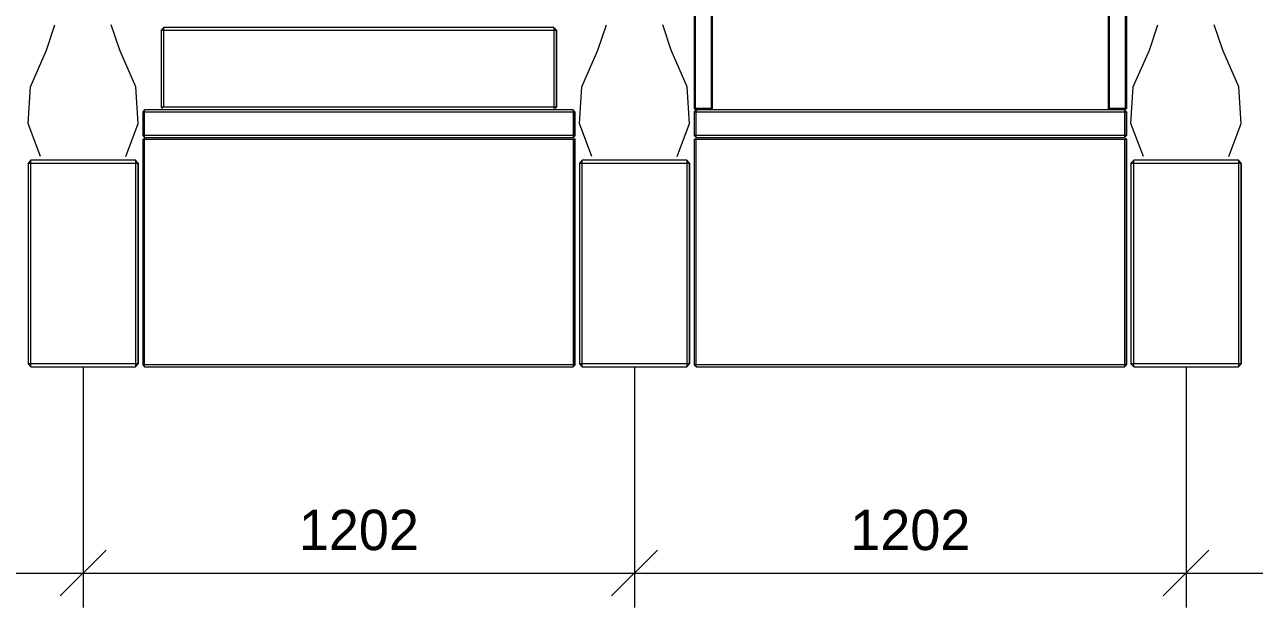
# Model space of a CAD drawing. Header units: metres. Extents: x 10 to 831, y 10 to 584.
# Drawn here: x 161 to 214.6, y 321.5 to 346.9 of the extents above; entities that cross this region are included whole.
import ezdxf
from ezdxf.enums import TextEntityAlignment as Align

# ---------------------------------------------------------------- set-up
doc = ezdxf.new("R2010")
doc.units = ezdxf.units.M
doc.layers.add('DIM', color=1, linetype='Continuous', lineweight=13)
doc.layers.add('VIS', color=8, linetype='Continuous', lineweight=13)

msp = doc.modelspace()

# ---------------------------------------------------------------- linework, layer by layer
at = {"layer": 'DIM'}
for p, q in [((163.52, 332), (163.52, 321.5)), ((163.52, 332), (163.52, 321.5)), ((187.56, 332), (187.56, 321.5)), ((187.56, 332), (187.56, 321.5)), ((211.6, 332), (211.6, 321.5)), ((211.6, 332), (211.6, 321.5)), ((162.52, 322), (164.52, 324)), ((162.52, 322), (164.52, 324)), ((186.56, 322), (188.56, 324)), ((186.56, 322), (188.56, 324)), ((210.6, 322), (212.6, 324)), ((210.6, 322), (212.6, 324)), ((139.48, 323), (163.52, 323)), ((163.52, 323), (187.56, 323)), ((187.56, 323), (211.6, 323)), ((211.6, 323), (246.4, 323))]:
    msp.add_line(p, q, dxfattribs=at)
at = {"layer": 'VIS'}
for p, q in [((190.16, 371.14), (190.16, 343.26)), ((190.22, 343.26), (190.22, 371.14)), ((190.9, 371.14), (190.9, 343.26)), ((190.96, 343.26), (190.96, 371.14)), ((208.2, 371.14), (208.2, 343.26)), ((208.26, 343.26), (208.26, 371.14)), ((208.94, 371.14), (208.94, 343.26)), ((209, 371.14), (209, 343.26)), ((209, 343.26), (209, 371.14)), ((190.96, 343.361), (190.96, 370.4)), ((161.92, 345.8), (162.2914, 346.9142)), ((165.12, 345.8), (164.7486, 346.9142)), ((185.96, 345.8), (186.3314, 346.9142)), ((189.16, 345.8), (188.7886, 346.9142)), ((210, 345.8), (210.3714, 346.9142)), ((213.2, 345.8), (212.8286, 346.9142)), ((167.04, 346.8), (166.92, 346.68)), ((166.92, 346.68), (167.04, 346.68)), ((166.92, 346.68), (166.92, 343.32)), ((167.04, 346.68), (167.04, 346.8)), ((167.04, 346.8), (167.04, 346.8)), ((184.04, 346.8), (167.04, 346.8)), ((167.04, 343.32), (167.04, 346.68)), ((167.04, 346.68), (184.04, 346.68)), ((184.04, 346.8), (184.04, 346.68)), ((184.16, 346.68), (184.04, 346.8)), ((184.04, 346.68), (184.16, 346.68)), ((184.04, 346.68), (184.04, 343.32)), ((184.16, 346.68), (184.1, 346.68)), ((184.16, 346.68), (184.16, 346.68)), ((184.16, 343.32), (184.16, 346.68)), ((184.16, 346.68), (184.16, 343.32)), ((161.22, 344.2), (161.92, 345.8)), ((165.82, 344.2), (165.12, 345.8)), ((185.26, 344.2), (185.96, 345.8)), ((189.86, 344.2), (189.16, 345.8)), ((209.3, 344.2), (210, 345.8)), ((213.9, 344.2), (213.2, 345.8)), ((161.12, 342.6), (161.22, 344.2)), ((165.92, 342.6), (165.82, 344.2)), ((185.16, 342.6), (185.26, 344.2)), ((189.96, 342.6), (189.86, 344.2)), ((209.2, 342.6), (209.3, 344.2)), ((214, 342.6), (213.9, 344.2)), ((166.2, 343.2), (166.12, 343.12)), ((166.12, 343.12), (166.2, 343.12)), ((166.12, 343.12), (166.12, 342.08)), ((166.2, 343.12), (166.2, 343.2)), ((184.88, 343.2), (166.2, 343.2)), ((166.2, 343.2), (166.2, 343.2)), ((166.2, 343.12), (184.88, 343.12)), ((166.2, 342.08), (166.2, 343.12)), ((167.04, 343.32), (166.92, 343.32)), ((166.92, 343.32), (166.98, 343.26)), ((166.92, 343.32), (166.92, 343.32)), ((184.04, 343.32), (167.04, 343.32)), ((184.16, 343.32), (184.04, 343.32)), ((184.04, 343.32), (184.04, 343.26)), ((184.16, 343.32), (184.1, 343.26)), ((184.16, 343.32), (184.16, 343.32)), ((184.88, 343.2), (184.88, 343.12)), ((184.96, 343.12), (184.88, 343.2)), ((184.88, 343.12), (184.96, 343.12)), ((184.88, 343.12), (184.88, 342.08)), ((184.96, 343.12), (184.92, 343.12)), ((184.96, 343.12), (184.96, 342.08)), ((184.96, 342.08), (184.96, 343.12)), ((184.96, 343.12), (184.96, 343.12)), ((190.22, 343.26), (190.16, 343.26)), ((190.16, 343.26), (190.22, 343.2)), ((190.16, 343.26), (190.16, 343.26)), ((190.24, 343.2), (190.16, 343.12)), ((190.16, 343.12), (190.24, 343.12)), ((190.16, 343.12), (190.16, 342.08)), ((190.22, 343.2), (190.22, 343.26)), ((190.9, 343.26), (190.22, 343.26)), ((190.22, 343.2), (190.305, 343.2)), ((190.24, 343.12), (190.24, 343.2)), ((208.92, 343.2), (190.24, 343.2)), ((190.24, 343.2), (190.24, 343.2)), ((190.24, 343.12), (208.92, 343.12)), ((190.24, 342.08), (190.24, 343.12)), ((190.96, 343.26), (190.9, 343.26)), ((190.9, 343.26), (190.9, 343.23)), ((190.96, 343.26), (190.96, 343.26)), ((208.26, 343.26), (208.2, 343.26)), ((208.2, 343.26), (208.23, 343.23)), ((208.2, 343.26), (208.2, 343.26)), ((208.94, 343.26), (208.26, 343.26)), ((208.92, 343.2), (208.92, 343.12)), ((209, 343.12), (208.92, 343.2)), ((208.92, 343.12), (209, 343.12)), ((208.92, 343.12), (208.92, 342.08)), ((208.94, 343.2), (209, 343.26)), ((209, 343.26), (208.94, 343.26)), ((208.94, 343.26), (208.94, 343.2)), ((208.94, 343.2), (208.94, 343.2)), ((209, 343.12), (208.96, 343.12)), ((209, 343.26), (208.97, 343.23)), ((209, 343.26), (209, 343.26)), ((209, 343.12), (209, 342.08)), ((209, 342.08), (209, 343.12)), ((209, 343.12), (209, 343.12)), ((161.66, 341.16), (161.12, 342.6)), ((165.38, 341.16), (165.92, 342.6)), ((185.7, 341.16), (185.16, 342.6)), ((189.42, 341.16), (189.96, 342.6)), ((209.74, 341.16), (209.2, 342.6)), ((213.46, 341.16), (214, 342.6)), ((166.2, 342.08), (166.12, 342.08)), ((166.12, 342.08), (166.2, 342)), ((166.12, 342.08), (166.12, 342.08)), ((166.2, 342), (166.2, 342.08)), ((184.88, 342.08), (166.2, 342.08)), ((184.88, 342), (184.96, 342.08)), ((184.96, 342.08), (184.88, 342.08)), ((184.88, 342.08), (184.88, 342)), ((184.96, 342.08), (184.92, 342.04)), ((184.96, 342.08), (184.96, 342.08)), ((190.24, 342.08), (190.16, 342.08)), ((190.16, 342.08), (190.24, 342)), ((190.16, 342.08), (190.16, 342.08)), ((190.24, 342), (190.24, 342.08)), ((208.92, 342.08), (190.24, 342.08)), ((208.92, 342), (209, 342.08)), ((209, 342.08), (208.92, 342.08)), ((208.92, 342.08), (208.92, 342)), ((209, 342.08), (208.96, 342.04)), ((209, 342.08), (209, 342.08)), ((166.12, 341.92), (166.2, 341.92)), ((166.12, 341.92), (166.12, 332.08)), ((166.2, 342), (184.88, 342)), ((166.2, 341.92), (166.2, 341.96)), ((166.2, 341.92), (184.88, 341.92)), ((166.2, 332.08), (166.2, 341.92)), ((184.88, 342), (184.88, 342)), ((184.88, 341.92), (184.96, 341.92)), ((184.88, 341.92), (184.88, 332.08)), ((184.96, 341.92), (184.92, 341.96)), ((184.96, 341.92), (184.92, 341.92)), ((184.96, 341.92), (184.96, 341.92)), ((184.96, 332.08), (184.96, 341.92)), ((184.96, 341.92), (184.96, 332.08)), ((190.16, 341.92), (190.24, 341.92)), ((190.16, 341.92), (190.16, 332.08)), ((190.24, 342), (208.92, 342)), ((190.24, 341.92), (190.24, 341.96)), ((190.24, 341.92), (208.92, 341.92)), ((190.24, 332.08), (190.24, 341.92)), ((208.92, 342), (208.92, 342)), ((208.92, 341.92), (209, 341.92)), ((208.92, 341.92), (208.92, 332.08)), ((209, 341.92), (208.96, 341.96)), ((209, 341.92), (208.96, 341.92)), ((209, 341.92), (209, 341.92)), ((209, 332.08), (209, 341.92)), ((209, 341.92), (209, 332.08)), ((161.24, 341), (161.12, 340.88)), ((161.24, 340.88), (161.24, 341)), ((161.24, 341), (161.24, 341)), ((165.8, 341), (161.24, 341)), ((165.8, 341), (165.8, 340.88)), ((165.92, 340.88), (165.8, 341)), ((185.28, 341), (185.16, 340.88)), ((185.28, 340.88), (185.28, 341)), ((185.28, 341), (185.28, 341)), ((189.84, 341), (185.28, 341)), ((189.84, 341), (189.84, 340.88)), ((189.96, 340.88), (189.84, 341)), ((209.32, 341), (209.2, 340.88)), ((209.32, 340.88), (209.32, 341)), ((209.32, 341), (209.32, 341)), ((213.88, 341), (209.32, 341)), ((213.88, 341), (213.88, 340.88)), ((214, 340.88), (213.88, 341)), ((161.12, 340.88), (161.24, 340.88)), ((161.12, 340.88), (161.12, 332.12)), ((161.24, 340.88), (165.8, 340.88)), ((161.24, 332.12), (161.24, 340.88)), ((165.8, 340.88), (165.92, 340.88)), ((165.8, 340.88), (165.8, 332.12)), ((165.92, 340.88), (165.86, 340.88)), ((165.92, 340.88), (165.92, 340.88)), ((165.92, 332.12), (165.92, 340.88)), ((165.92, 340.88), (165.92, 332.12)), ((185.16, 340.88), (185.28, 340.88)), ((185.16, 340.88), (185.16, 332.12)), ((185.28, 340.88), (189.84, 340.88)), ((185.28, 332.12), (185.28, 340.88)), ((189.84, 340.88), (189.96, 340.88)), ((189.84, 340.88), (189.84, 332.12)), ((189.96, 340.88), (189.9, 340.88)), ((189.96, 340.88), (189.96, 340.88)), ((189.96, 332.12), (189.96, 340.88)), ((189.96, 340.88), (189.96, 332.12)), ((209.2, 340.88), (209.32, 340.88)), ((209.2, 340.88), (209.2, 332.12)), ((209.32, 340.88), (213.88, 340.88)), ((209.32, 332.12), (209.32, 340.88)), ((213.88, 340.88), (214, 340.88)), ((213.88, 340.88), (213.88, 332.12)), ((214, 340.88), (213.94, 340.88)), ((214, 340.88), (214, 340.88)), ((214, 332.12), (214, 340.88)), ((214, 340.88), (214, 332.12)), ((161.24, 332.12), (161.12, 332.12)), ((161.12, 332.12), (161.24, 332)), ((161.12, 332.12), (161.12, 332.12)), ((161.24, 332), (161.24, 332.12)), ((165.8, 332.12), (161.24, 332.12)), ((161.24, 332), (165.8, 332)), ((165.8, 332), (165.92, 332.12)), ((165.92, 332.12), (165.8, 332.12)), ((165.8, 332.12), (165.8, 332)), ((165.8, 332), (165.8, 332)), ((165.92, 332.12), (165.86, 332.06)), ((165.92, 332.12), (165.92, 332.12)), ((166.2, 332.08), (166.12, 332.08)), ((166.12, 332.08), (166.2, 332)), ((166.12, 332.08), (166.12, 332.08)), ((166.2, 332), (166.2, 332.08)), ((184.88, 332.08), (166.2, 332.08)), ((166.2, 332), (184.88, 332)), ((184.88, 332), (184.96, 332.08)), ((184.96, 332.08), (184.88, 332.08)), ((184.88, 332.08), (184.88, 332)), ((184.88, 332), (184.88, 332)), ((184.96, 332.08), (184.92, 332.04)), ((184.96, 332.08), (184.96, 332.08)), ((185.28, 332.12), (185.16, 332.12)), ((185.16, 332.12), (185.28, 332)), ((185.16, 332.12), (185.16, 332.12)), ((185.28, 332), (185.28, 332.12)), ((189.84, 332.12), (185.28, 332.12)), ((185.28, 332), (189.84, 332)), ((189.84, 332), (189.96, 332.12)), ((189.96, 332.12), (189.84, 332.12)), ((189.84, 332.12), (189.84, 332)), ((189.84, 332), (189.84, 332)), ((189.96, 332.12), (189.9, 332.06)), ((189.96, 332.12), (189.96, 332.12)), ((190.24, 332.08), (190.16, 332.08)), ((190.16, 332.08), (190.24, 332)), ((190.16, 332.08), (190.16, 332.08)), ((190.24, 332), (190.24, 332.08)), ((208.92, 332.08), (190.24, 332.08)), ((190.24, 332), (208.92, 332)), ((208.92, 332), (209, 332.08)), ((209, 332.08), (208.92, 332.08)), ((208.92, 332.08), (208.92, 332)), ((208.92, 332), (208.92, 332)), ((209, 332.08), (208.96, 332.04)), ((209, 332.08), (209, 332.08)), ((209.32, 332.12), (209.2, 332.12)), ((209.2, 332.12), (209.32, 332)), ((209.2, 332.12), (209.2, 332.12)), ((209.32, 332), (209.32, 332.12)), ((213.88, 332.12), (209.32, 332.12)), ((209.32, 332), (213.88, 332)), ((213.88, 332), (214, 332.12)), ((214, 332.12), (213.88, 332.12)), ((213.88, 332.12), (213.88, 332)), ((213.88, 332), (213.88, 332)), ((214, 332.12), (213.94, 332.06)), ((214, 332.12), (214, 332.12))]:
    msp.add_line(p, q, dxfattribs=at)

# ---------------------------------------------------------------- texts
at = {"layer": 'DIM'}
for p in [(175.54, 324), (199.58, 324)]:
    msp.add_text('1202', height=1.76, dxfattribs=at).set_placement(p, align=Align.CENTER)

doc.saveas('drawing.dxf')
